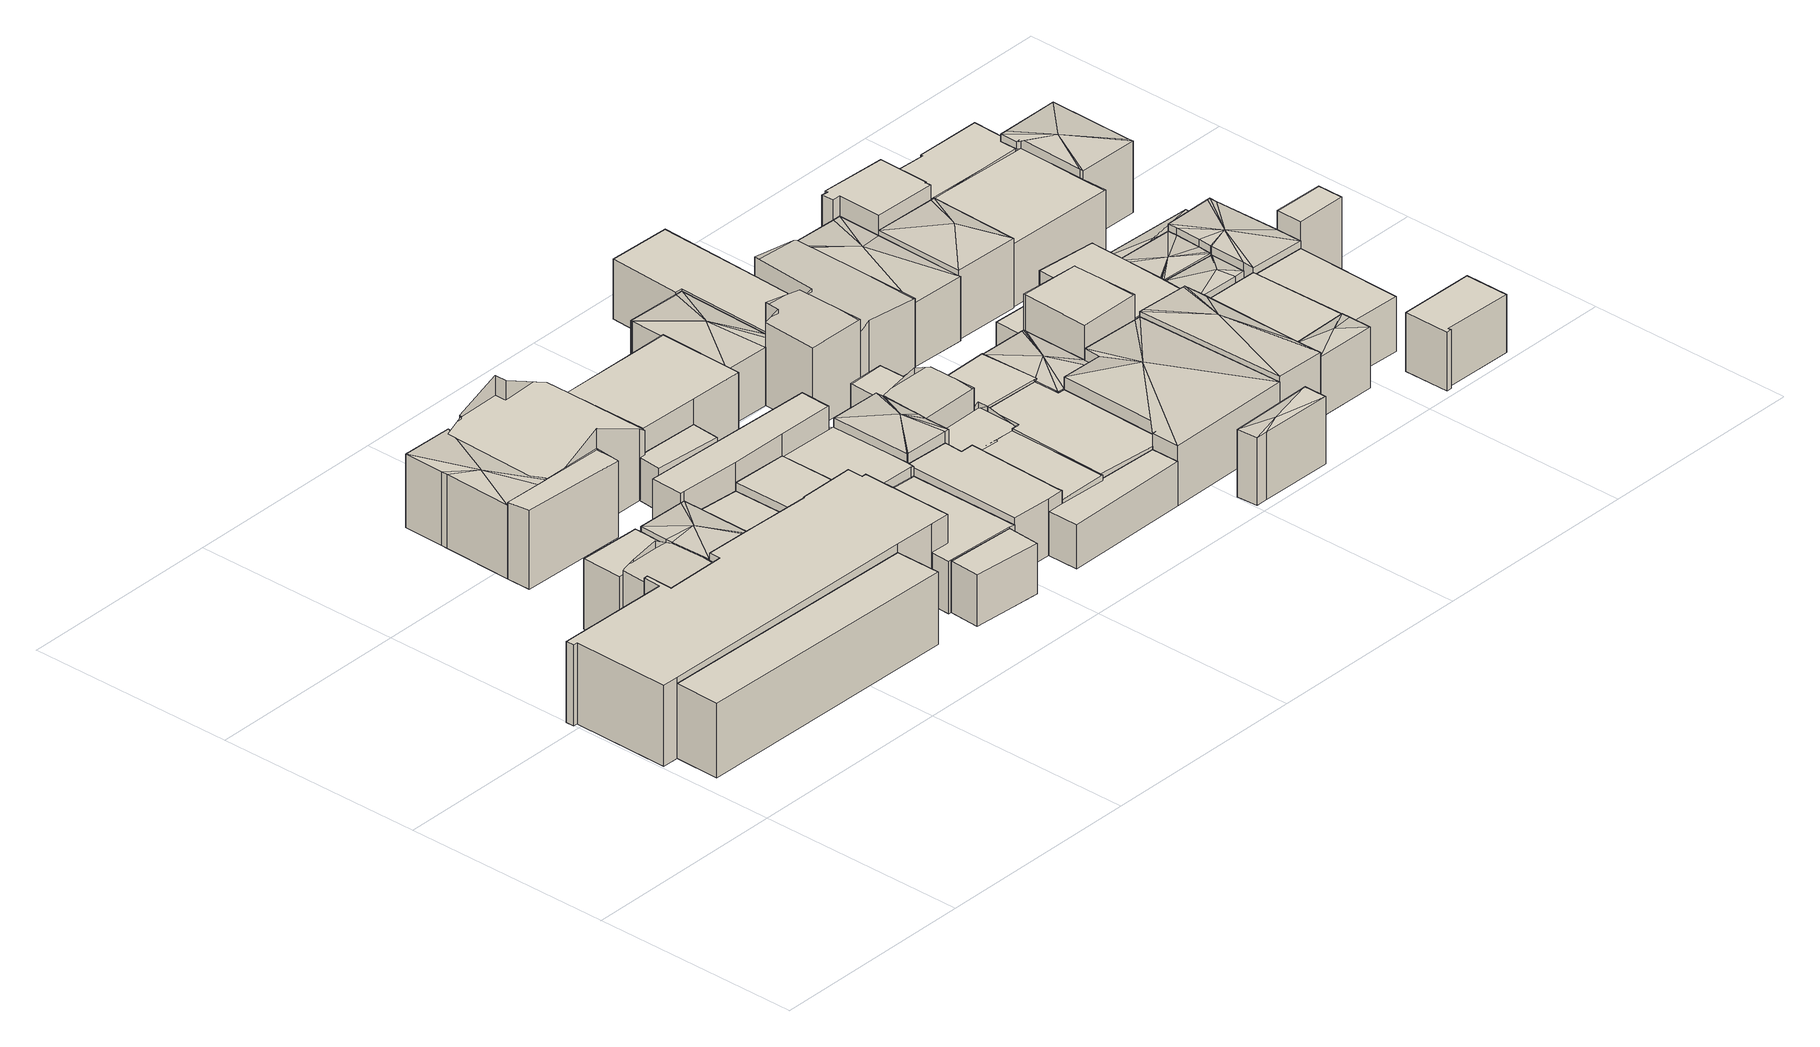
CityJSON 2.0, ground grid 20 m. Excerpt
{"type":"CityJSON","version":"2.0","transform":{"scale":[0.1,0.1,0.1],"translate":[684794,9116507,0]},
"CityObjects":{
"building1":{"type":"Building","attributes":{"Building Type":"Residential","Roof Shape":"shed","Roof Material":"Concrete Glazed Tile","Roof Material Code":"1","Roof Direction":"west","Building Height":6.93,"Roof Slope":16.2,"Footprint Area":112.95,"Solar PV Capacity Low":14.14,"Solar PV Capacity High":18.58,"Solar Annual Energy Low":20393,"Solar Annual Energy High":26877,"Suitable PV Area":84.43},"geometry":[{"type":"MultiSurface","lod":"2.2","boundaries":[[[0,1,2,3]],[[3,2,4,5]],[[2,1,6,4]],[[1,0,7,6]],[[0,3,5,7]],[[5,4,6,7]]]}]},
"building2":{"type":"Building","attributes":{"Building Type":"Residential","Roof Shape":"gable","Roof Material":"Concrete Glazed Tile","Roof Material Code":"1","Roof Direction":"west","Building Height":7,"Roof Slope":34.6,"Footprint Area":29.35,"Solar PV Capacity Low":3.68,"Solar PV Capacity High":4.83,"Solar Annual Energy Low":5300,"Solar Annual Energy High":6985,"Suitable PV Area":21.94},"geometry":[{"type":"MultiSurface","lod":"2.2","boundaries":[[[8,9,10,11,12,13,14,15,16]],[[16,15,17,18]],[[15,14,19,17]],[[14,13,20,19]],[[13,12,21,20]],[[12,11,22,21]],[[11,10,23,22]],[[10,9,24,23]],[[9,8,25,24]],[[8,16,18,25]],[[18,17,19,20,21,22,23,24,25]]]}]},
"building3":{"type":"Building","attributes":{"Building Type":"Residential","Roof Shape":"flat","Roof Material":"Clay Tile Shingle","Roof Material Code":"3","Roof Direction":"west","Building Height":7.72,"Roof Slope":5.6,"Footprint Area":338.61,"Solar PV Capacity Low":42.4,"Solar PV Capacity High":55.68,"Solar Annual Energy Low":61134,"Solar Annual Energy High":80569,"Suitable PV Area":253.11},"geometry":[{"type":"MultiSurface","lod":"2.2","boundaries":[[[26,1,0,27,28,29,30,31,32,33,34,35,8,16,15,14,36,37,38,39,40,41]],[[41,40,42,43]],[[40,39,44,42]],[[39,38,45,44]],[[38,37,46,45]],[[37,36,47,46]],[[36,14,48,47]],[[14,15,49,48]],[[15,16,50,49]],[[16,8,51,50]],[[8,35,52,51]],[[35,34,53,52]],[[34,33,54,53]],[[33,32,55,54]],[[32,31,56,55]],[[31,30,57,56]],[[30,29,58,57]],[[29,28,59,58]],[[28,27,60,59]],[[27,0,61,60]],[[0,1,62,61]],[[1,26,63,62]],[[26,41,43,63]],[[43,42,44,45,46,47,48,49,50,51,52,53,54,55,56,57,58,59,60,61,62,63]]]}]},
"building4":{"type":"Building","attributes":{"Building Type":"Residential","Roof Shape":"shed","Roof Material":"Concrete Glazed Tile","Roof Material Code":"1","Roof Direction":"west","Building Height":6.59,"Roof Slope":16.2,"Footprint Area":24.2,"Solar PV Capacity Low":3.03,"Solar PV Capacity High":3.98,"Solar Annual Energy Low":4370,"Solar Annual Energy High":5759,"Suitable PV Area":18.09},"geometry":[{"type":"MultiSurface","lod":"2.2","boundaries":[[[64,65,66,13,12,11,10,9,67,68,69]],[[69,68,70,71]],[[68,67,72,70]],[[67,9,73,72]],[[9,10,74,73]],[[10,11,75,74]],[[11,12,76,75]],[[12,13,77,76]],[[13,66,78,77]],[[66,65,79,78]],[[65,64,80,79]],[[64,69,71,80]],[[71,70,72,73,74,75,76,77,78,79,80]]]}]},
"building5":{"type":"Building","attributes":{"Building Type":"Residential","Roof Shape":"hip","Roof Material":"Concrete Glazed Tile","Roof Material Code":"1","Roof Direction":"west","Building Height":7.07,"Roof Slope":27.8,"Footprint Area":36.85,"Solar PV Capacity Low":4.61,"Solar PV Capacity High":6.06,"Solar Annual Energy Low":6653,"Solar Annual Energy High":8769,"Suitable PV Area":27.55},"geometry":[{"type":"MultiSurface","lod":"2.2","boundaries":[[[67,9,8,35,34,81,82,68]],[[68,82,83,84]],[[82,81,85,83]],[[81,34,86,85]],[[34,35,87,86]],[[35,8,88,87]],[[8,9,89,88]],[[9,67,90,89]],[[67,68,84,90]],[[84,83,91]],[[83,85,91]],[[85,86,91]],[[86,87,91]],[[87,88,91]],[[88,89,91]],[[89,90,91]],[[90,84,91]]]}]},
"building6":{"type":"Building","attributes":{"Building Type":"Residential","Roof Shape":"hip","Roof Material":"Concrete Glazed Tile","Roof Material Code":"1","Roof Direction":"west","Building Height":7.01,"Roof Slope":26.4,"Footprint Area":55.68,"Solar PV Capacity Low":6.97,"Solar PV Capacity High":9.16,"Solar Annual Energy Low":10052,"Solar Annual Energy High":13248,"Suitable PV Area":41.62},"geometry":[{"type":"MultiSurface","lod":"2.2","boundaries":[[[92,93,94,95,96,97,98]],[[98,97,99,100]],[[97,96,101,99]],[[96,95,102,101]],[[95,94,103,102]],[[94,93,104,103]],[[93,92,105,104]],[[92,98,100,105]],[[100,99,106]],[[99,101,106]],[[101,102,106]],[[102,103,106]],[[103,104,106]],[[104,105,106]],[[105,100,106]]]}]},
"building7":{"type":"Building","attributes":{"Building Type":"Residential","Roof Shape":"gable","Roof Material":"Concrete Glazed Tile","Roof Material Code":"1","Roof Direction":"west","Building Height":7.26,"Roof Slope":32.1,"Footprint Area":24.53,"Solar PV Capacity Low":3.07,"Solar PV Capacity High":4.03,"Solar Annual Energy Low":4429,"Solar Annual Energy High":5837,"Suitable PV Area":18.34},"geometry":[{"type":"MultiSurface","lod":"2.2","boundaries":[[[107,98,97,96,108,109]],[[109,108,110,111]],[[108,96,112,110]],[[96,97,113,112]],[[97,98,114,113]],[[98,107,115,114]],[[107,109,111,115]],[[111,110,112,113,114,115]]]}]},
"building8":{"type":"Building","attributes":{"Building Type":"Residential","Roof Shape":"shed","Roof Material":"Concrete Glazed Tile","Roof Material Code":"1","Roof Direction":"west","Building Height":5.23,"Roof Slope":12.3,"Footprint Area":44.22,"Solar PV Capacity Low":5.54,"Solar PV Capacity High":7.27,"Solar Annual Energy Low":7984,"Solar Annual Energy High":10522,"Suitable PV Area":33.06},"geometry":[{"type":"MultiSurface","lod":"2.2","boundaries":[[[34,33,32,116,81]],[[81,116,117,118]],[[116,32,119,117]],[[32,33,120,119]],[[33,34,121,120]],[[34,81,118,121]],[[118,117,119,120,121]]]}]},
"building9":{"type":"Building","attributes":{"Building Type":"Residential","Roof Shape":"gable","Roof Material":"Concrete Glazed Tile","Roof Material Code":"1","Roof Direction":"west","Building Height":6.36,"Roof Slope":31,"Footprint Area":120.58,"Solar PV Capacity Low":15.1,"Solar PV Capacity High":19.83,"Solar Annual Energy Low":21771,"Solar Annual Energy High":28692,"Suitable PV Area":90.14},"geometry":[{"type":"MultiSurface","lod":"2.2","boundaries":[[[107,122,123,124,125,126,127,128,129,130,92,98]],[[98,92,131,132]],[[92,130,133,131]],[[130,129,134,133]],[[129,128,135,134]],[[128,127,136,135]],[[127,126,137,136]],[[126,125,138,137]],[[125,124,139,138]],[[124,123,140,139]],[[123,122,141,140]],[[122,107,142,141]],[[107,98,132,142]],[[132,131,133,134,135,136,137,138,139,140,141,142]]]}]},
"building10":{"type":"Building","attributes":{"Building Type":"Residential","Roof Shape":"shed","Roof Material":"Concrete Glazed Tile","Roof Material Code":"1","Roof Direction":"west","Building Height":4.76,"Roof Slope":16.2,"Footprint Area":20.62,"Solar PV Capacity Low":2.58,"Solar PV Capacity High":3.39,"Solar Annual Energy Low":3722,"Solar Annual Energy High":4905,"Suitable PV Area":15.41},"geometry":[{"type":"MultiSurface","lod":"2.2","boundaries":[[[143,144,145,146]],[[146,145,147,148]],[[145,144,149,147]],[[144,143,150,149]],[[143,146,148,150]],[[148,147,149,150]]]}]},
"building11":{"type":"Building","attributes":{"Building Type":"Residential","Roof Shape":"shed","Roof Material":"Concrete Glazed Tile","Roof Material Code":"1","Roof Direction":"west","Building Height":5.85,"Roof Slope":18,"Footprint Area":40.14,"Solar PV Capacity Low":5.03,"Solar PV Capacity High":6.6,"Solar Annual Energy Low":7248,"Solar Annual Energy High":9552,"Suitable PV Area":30.01},"geometry":[{"type":"MultiSurface","lod":"2.2","boundaries":[[[151,116,32,31,152]],[[152,31,153,154]],[[31,32,155,153]],[[32,116,156,155]],[[116,151,157,156]],[[151,152,154,157]],[[154,153,155,156,157]]]}]},
"building12":{"type":"Building","attributes":{"Building Type":"Residential","Roof Shape":"shed","Roof Material":"Concrete Glazed Tile","Roof Material Code":"1","Roof Direction":"west","Building Height":7.88,"Roof Slope":12.6,"Footprint Area":53.49,"Solar PV Capacity Low":6.7,"Solar PV Capacity High":8.8,"Solar Annual Energy Low":9658,"Solar Annual Energy High":12729,"Suitable PV Area":39.99},"geometry":[{"type":"MultiSurface","lod":"2.2","boundaries":[[[158,82,81,116,151,159,160]],[[160,159,161,162]],[[159,151,163,161]],[[151,116,164,163]],[[116,81,165,164]],[[81,82,166,165]],[[82,158,167,166]],[[158,160,162,167]],[[162,161,163,164,165,166,167]]]}]},
"building13":{"type":"Building","attributes":{"Building Type":"Residential","Roof Shape":"shed","Roof Material":"Concrete Glazed Tile","Roof Material Code":"1","Roof Direction":"west","Building Height":4.84,"Roof Slope":11.1,"Footprint Area":65.34,"Solar PV Capacity Low":8.18,"Solar PV Capacity High":10.75,"Solar Annual Energy Low":11797,"Solar Annual Energy High":15547,"Suitable PV Area":48.84},"geometry":[{"type":"MultiSurface","lod":"2.2","boundaries":[[[168,144,143,169,170,171,29,28,27]],[[27,28,172,173]],[[28,29,174,172]],[[29,171,175,174]],[[171,170,176,175]],[[170,169,177,176]],[[169,143,178,177]],[[143,144,179,178]],[[144,168,180,179]],[[168,27,173,180]],[[173,172,174,175,176,177,178,179,180]]]}]},
"building14":{"type":"Building","attributes":{"Building Type":"Residential","Roof Shape":"shed","Roof Material":"Concrete Glazed Tile","Roof Material Code":"1","Roof Direction":"west","Building Height":4,"Roof Slope":12.3,"Footprint Area":16.59,"Solar PV Capacity Low":2.08,"Solar PV Capacity High":2.73,"Solar Annual Energy Low":2994,"Solar Annual Energy High":3946,"Suitable PV Area":12.4},"geometry":[{"type":"MultiSurface","lod":"2.2","boundaries":[[[181,124,123,122,182,183]],[[183,182,184,185]],[[182,122,186,184]],[[122,123,187,186]],[[123,124,188,187]],[[124,181,189,188]],[[181,183,185,189]],[[185,184,186,187,188,189]]]}]},
"building15":{"type":"Building","attributes":{"Building Type":"Residential","Roof Shape":"gable","Roof Material":"Concrete Glazed Tile","Roof Material Code":"1","Roof Direction":"west","Building Height":5.6,"Roof Slope":29.4,"Footprint Area":53.3,"Solar PV Capacity Low":6.67,"Solar PV Capacity High":8.76,"Solar Annual Energy Low":9623,"Solar Annual Energy High":12682,"Suitable PV Area":39.84},"geometry":[{"type":"MultiSurface","lod":"2.2","boundaries":[[[159,151,152,31,30,29,171,170,190,191]],[[191,190,192,193]],[[190,170,194,192]],[[170,171,195,194]],[[171,29,196,195]],[[29,30,197,196]],[[30,31,198,197]],[[31,152,199,198]],[[152,151,200,199]],[[151,159,201,200]],[[159,191,193,201]],[[193,192,194,195,196,197,198,199,200,201]]]}]},
"building16":{"type":"Building","attributes":{"Building Type":"Residential","Roof Shape":"shed","Roof Material":"Concrete Glazed Tile","Roof Material Code":"1","Roof Direction":"west","Building Height":5.39,"Roof Slope":10.4,"Footprint Area":63.67,"Solar PV Capacity Low":7.97,"Solar PV Capacity High":10.47,"Solar Annual Energy Low":11495,"Solar Annual Energy High":15150,"Suitable PV Area":47.59},"geometry":[{"type":"MultiSurface","lod":"2.2","boundaries":[[[202,203,204,205,206,207,190,169]],[[169,190,208,209]],[[190,207,210,208]],[[207,206,211,210]],[[206,205,212,211]],[[205,204,213,212]],[[204,203,214,213]],[[203,202,215,214]],[[202,169,209,215]],[[209,208,210,211,212,213,214,215]]]}]},
"building17":{"type":"Building","attributes":{"Building Type":"Residential","Roof Shape":"gable","Roof Material":"Concrete Glazed Tile","Roof Material Code":"1","Roof Direction":"west","Building Height":6.36,"Roof Slope":31.5,"Footprint Area":92.06,"Solar PV Capacity Low":11.53,"Solar PV Capacity High":15.14,"Solar Annual Energy Low":16621,"Solar Annual Energy High":21905,"Suitable PV Area":68.82},"geometry":[{"type":"MultiSurface","lod":"2.2","boundaries":[[[125,124,181,216,217]],[[217,216,218,219]],[[216,181,220,218]],[[181,124,221,220]],[[124,125,138,221]],[[125,217,219,138]],[[219,218,220,221,138]]]}]},
"building18":{"type":"Building","attributes":{"Building Type":"Residential","Roof Shape":"hip","Roof Material":"Concrete Glazed Tile","Roof Material Code":"1","Roof Direction":"west","Building Height":6.53,"Roof Slope":21.6,"Footprint Area":39.08,"Solar PV Capacity Low":4.89,"Solar PV Capacity High":6.43,"Solar Annual Energy Low":7055,"Solar Annual Energy High":9298,"Suitable PV Area":29.21},"geometry":[{"type":"MultiSurface","lod":"2.2","boundaries":[[[222,191,190,223,207,224,225,226,227,228]],[[228,227,229,230]],[[227,226,231,229]],[[226,225,232,231]],[[225,224,233,232]],[[224,207,234,233]],[[207,223,235,234]],[[223,190,236,235]],[[190,191,237,236]],[[191,222,238,237]],[[222,228,230,238]],[[230,229,239]],[[229,231,239]],[[231,232,239]],[[232,233,239]],[[233,234,239]],[[234,235,239]],[[235,236,239]],[[236,237,239]],[[237,238,239]],[[238,230,239]]]}]},
"building19":{"type":"Building","attributes":{"Building Type":"Residential","Roof Shape":"gable","Roof Material":"Concrete Glazed Tile","Roof Material Code":"1","Roof Direction":"west","Building Height":4.49,"Roof Slope":29.9,"Footprint Area":46.57,"Solar PV Capacity Low":5.83,"Solar PV Capacity High":7.66,"Solar Annual Energy Low":8408,"Solar Annual Energy High":11081,"Suitable PV Area":34.81},"geometry":[{"type":"MultiSurface","lod":"2.2","boundaries":[[[240,241,242,205,204,203]],[[203,204,243,244]],[[204,205,245,243]],[[205,242,246,245]],[[242,241,247,246]],[[241,240,248,247]],[[240,203,244,248]],[[244,243,245,246,247,248]]]}]},
"building20":{"type":"Building","attributes":{"Building Type":"Residential","Roof Shape":"flat","Roof Material":"Concrete Glazed Tile","Roof Material Code":"1","Roof Direction":"west","Building Height":4.18,"Roof Slope":11.2,"Footprint Area":35.04,"Solar PV Capacity Low":4.39,"Solar PV Capacity High":5.76,"Solar Annual Energy Low":6327,"Solar Annual Energy High":8338,"Suitable PV Area":26.19},"geometry":[{"type":"MultiSurface","lod":"2.2","boundaries":[[[249,241,240,203,202,250,251]],[[251,250,252,253]],[[250,202,254,252]],[[202,203,255,254]],[[203,240,256,255]],[[240,241,257,256]],[[241,249,258,257]],[[249,251,253,258]],[[252,254,255,256,257,258,253]]]}]},
"building21":{"type":"Building","attributes":{"Building Type":"Residential","Roof Shape":"gable","Roof Material":"Concrete Glazed Tile","Roof Material Code":"1","Roof Direction":"west","Building Height":4.28,"Roof Slope":33.3,"Footprint Area":28.1,"Solar PV Capacity Low":3.52,"Solar PV Capacity High":4.62,"Solar Annual Energy Low":5074,"Solar Annual Energy High":6687,"Suitable PV Area":21.01},"geometry":[{"type":"MultiSurface","lod":"2.2","boundaries":[[[259,225,224,207,206,205,242,260,261,262]],[[262,261,263,264]],[[261,260,265,263]],[[260,242,266,265]],[[242,205,267,266]],[[205,206,268,267]],[[206,207,210,268]],[[207,224,269,210]],[[224,225,270,269]],[[225,259,271,270]],[[259,262,264,271]],[[264,263,265,266,267,268,210,269,270,271]]]}]},
"building22":{"type":"Building","attributes":{"Building Type":"Residential","Roof Shape":"gable","Roof Material":"Concrete Glazed Tile","Roof Material Code":"1","Roof Direction":"west","Building Height":6.51,"Roof Slope":32,"Footprint Area":26.97,"Solar PV Capacity Low":3.38,"Solar PV Capacity High":4.44,"Solar Annual Energy Low":4869,"Solar Annual Energy High":6417,"Suitable PV Area":20.16},"geometry":[{"type":"MultiSurface","lod":"2.2","boundaries":[[[272,273,227,226,225,259,274]],[[274,259,275,276]],[[259,225,232,275]],[[225,226,231,232]],[[226,227,277,231]],[[227,273,278,277]],[[273,272,279,278]],[[272,274,276,279]],[[276,275,232,231,277,278,279]]]}]},
"building23":{"type":"Building","attributes":{"Building Type":"Residential","Roof Shape":"gable","Roof Material":"Concrete Glazed Tile","Roof Material Code":"1","Roof Direction":"west","Building Height":6.12,"Roof Slope":25.9,"Footprint Area":13.09,"Solar PV Capacity Low":1.64,"Solar PV Capacity High":2.15,"Solar Annual Energy Low":2363,"Solar Annual Energy High":3114,"Suitable PV Area":9.78},"geometry":[{"type":"MultiSurface","lod":"2.2","boundaries":[[[280,281,222,228,227,273,272]],[[272,273,282,283]],[[273,227,284,282]],[[227,228,285,284]],[[228,222,286,285]],[[222,281,287,286]],[[281,280,288,287]],[[280,272,283,288]],[[283,282,284,285,286,287,288]]]}]},
"building24":{"type":"Building","attributes":{"Building Type":"Residential","Roof Shape":"hip","Roof Material":"Concrete Glazed Tile","Roof Material Code":"1","Roof Direction":"west","Building Height":5.47,"Roof Slope":27.4,"Footprint Area":62.12,"Solar PV Capacity Low":7.78,"Solar PV Capacity High":10.22,"Solar Annual Energy Low":11216,"Solar Annual Energy High":14781,"Suitable PV Area":46.44},"geometry":[{"type":"MultiSurface","lod":"2.2","boundaries":[[[289,290,291,292,293,294,295,296]],[[296,295,297,298]],[[295,294,299,297]],[[294,293,300,299]],[[293,292,301,300]],[[292,291,302,301]],[[291,290,303,302]],[[290,289,304,303]],[[289,296,298,304]],[[298,297,305]],[[297,299,305]],[[299,300,305]],[[300,301,305]],[[301,302,305]],[[302,303,305]],[[303,304,305]],[[304,298,305]]]}]},
"building25":{"type":"Building","attributes":{"Building Type":"Residential","Roof Shape":"shed","Roof Material":"Concrete Glazed Tile","Roof Material Code":"1","Roof Direction":"west","Building Height":4.51,"Roof Slope":14.1,"Footprint Area":91.71,"Solar PV Capacity Low":11.48,"Solar PV Capacity High":15.08,"Solar Annual Energy Low":16557,"Solar Annual Energy High":21821,"Suitable PV Area":68.55},"geometry":[{"type":"MultiSurface","lod":"2.2","boundaries":[[[306,307,308,261,260,242,241,249,309]],[[309,249,310,311]],[[249,241,247,310]],[[241,242,312,247]],[[242,260,313,312]],[[260,261,314,313]],[[261,308,315,314]],[[308,307,316,315]],[[307,306,317,316]],[[306,309,311,317]],[[311,310,247,312,313,314,315,316,317]]]}]},
"building26":{"type":"Building","attributes":{"Building Type":"Residential","Roof Shape":"gable","Roof Material":"Concrete Glazed Tile","Roof Material Code":"1","Roof Direction":"west","Building Height":7.77,"Roof Slope":27.5,"Footprint Area":34.34,"Solar PV Capacity Low":4.3,"Solar PV Capacity High":5.65,"Solar Annual Energy Low":6201,"Solar Annual Energy High":8172,"Suitable PV Area":25.67},"geometry":[{"type":"MultiSurface","lod":"2.2","boundaries":[[[318,319,293,292,291,320]],[[320,291,321,322]],[[291,292,323,321]],[[292,293,324,323]],[[293,319,325,324]],[[319,318,326,325]],[[318,320,322,326]],[[322,321,323,324,325,326]]]}]},
"building27":{"type":"Building","attributes":{"Building Type":"Residential","Roof Shape":"gable","Roof Material":"Concrete Glazed Tile","Roof Material Code":"1","Roof Direction":"west","Building Height":4.66,"Roof Slope":28.9,"Footprint Area":35.18,"Solar PV Capacity Low":4.4,"Solar PV Capacity High":5.79,"Solar Annual Energy Low":6352,"Solar Annual Energy High":8371,"Suitable PV Area":26.3},"geometry":[{"type":"MultiSurface","lod":"2.2","boundaries":[[[274,259,262,261,308,327,328]],[[328,327,329,330]],[[327,308,331,329]],[[308,261,263,331]],[[261,262,332,263]],[[262,259,333,332]],[[259,274,334,333]],[[274,328,330,334]],[[330,329,331,263,332,333,334]]]}]},
"building28":{"type":"Building","attributes":{"Building Type":"Residential","Roof Shape":"flat","Roof Material":"Concrete Glazed Tile","Roof Material Code":"1","Roof Direction":"west","Building Height":5.74,"Roof Slope":5.5,"Footprint Area":92.06,"Solar PV Capacity Low":11.53,"Solar PV Capacity High":15.14,"Solar Annual Energy Low":16620,"Solar Annual Energy High":21904,"Suitable PV Area":68.81},"geometry":[{"type":"MultiSurface","lod":"2.2","boundaries":[[[335,295,294,293,319,336,337,338]],[[338,337,339,340]],[[337,336,341,339]],[[336,319,342,341]],[[319,293,343,342]],[[293,294,344,343]],[[294,295,345,344]],[[295,335,346,345]],[[335,338,340,346]],[[340,339,341,342,343,344,345,346]]]}]},
"building29":{"type":"Building","attributes":{"Building Type":"Residential","Roof Shape":"hip","Roof Material":"Concrete Glazed Tile","Roof Material Code":"1","Roof Direction":"west","Building Height":6.41,"Roof Slope":22.8,"Footprint Area":17.81,"Solar PV Capacity Low":2.23,"Solar PV Capacity High":2.93,"Solar Annual Energy Low":3216,"Solar Annual Energy High":4239,"Suitable PV Area":13.32},"geometry":[{"type":"MultiSurface","lod":"2.2","boundaries":[[[347,348,349,350,351]],[[351,350,352,353]],[[350,349,354,352]],[[349,348,355,354]],[[348,347,356,355]],[[347,351,353,356]],[[353,352,357]],[[352,354,357]],[[354,355,357]],[[355,356,357]],[[356,353,357]]]}]},
"building30":{"type":"Building","attributes":{"Building Type":"Residential","Roof Shape":"hip","Roof Material":"Concrete Glazed Tile","Roof Material Code":"1","Roof Direction":"west","Building Height":5.68,"Roof Slope":21.7,"Footprint Area":158.89,"Solar PV Capacity Low":19.89,"Solar PV Capacity High":26.13,"Solar Annual Energy Low":28687,"Solar Annual Energy High":37807,"Suitable PV Area":118.77},"geometry":[{"type":"MultiSurface","lod":"2.2","boundaries":[[[358,359,360,361,306,309,249,251,362]],[[362,251,363,364]],[[251,249,365,363]],[[249,309,366,365]],[[309,306,367,366]],[[306,361,368,367]],[[361,360,369,368]],[[360,359,370,369]],[[359,358,371,370]],[[358,362,364,371]],[[364,363,372]],[[363,365,372]],[[365,366,372]],[[366,367,372]],[[367,368,372]],[[368,369,372]],[[369,370,372]],[[370,371,372]],[[371,364,372]]]}]},
"building31":{"type":"Building","attributes":{"Building Type":"Residential","Roof Shape":"hip","Roof Material":"Concrete Glazed Tile","Roof Material Code":"1","Roof Direction":"west","Building Height":4.62,"Roof Slope":29.1,"Footprint Area":39.22,"Solar PV Capacity Low":4.91,"Solar PV Capacity High":6.45,"Solar Annual Energy Low":7081,"Solar Annual Energy High":9332,"Suitable PV Area":29.32},"geometry":[{"type":"MultiSurface","lod":"2.2","boundaries":[[[373,328,327,308,307,306,361,360,374,375]],[[375,374,376,377]],[[374,360,378,376]],[[360,361,379,378]],[[361,306,380,379]],[[306,307,381,380]],[[307,308,382,381]],[[308,327,383,382]],[[327,328,384,383]],[[328,373,385,384]],[[373,375,377,385]],[[377,376,386]],[[376,378,386]],[[378,379,386]],[[379,380,386]],[[380,381,386]],[[381,382,386]],[[382,383,386]],[[383,384,386]],[[384,385,386]],[[385,377,386]]]}]},
"building32":{"type":"Building","attributes":{"Building Type":"Residential","Roof Shape":"gable","Roof Material":"Concrete Glazed Tile","Roof Material Code":"1","Roof Direction":"west","Building Height":6.62,"Roof Slope":29.1,"Footprint Area":74.61,"Solar PV Capacity Low":9.34,"Solar PV Capacity High":12.27,"Solar Annual Energy Low":13470,"Solar Annual Energy High":17753,"Suitable PV Area":55.77},"geometry":[{"type":"MultiSurface","lod":"2.2","boundaries":[[[387,337,336,319,318,388,389,390,391]],[[391,390,392,393]],[[390,389,394,392]],[[389,388,395,394]],[[388,318,396,395]],[[318,319,397,396]],[[319,336,398,397]],[[336,337,399,398]],[[337,387,400,399]],[[387,391,393,400]],[[393,392,394,395,396,397,398,399,400]]]}]},
"building33":{"type":"Building","attributes":{"Building Type":"Residential","Roof Shape":"gable","Roof Material":"Concrete Glazed Tile","Roof Material Code":"1","Roof Direction":"west","Building Height":7.9,"Roof Slope":33.6,"Footprint Area":38.34,"Solar PV Capacity Low":4.8,"Solar PV Capacity High":6.3,"Solar Annual Energy Low":6922,"Solar Annual Energy High":9122,"Suitable PV Area":28.66},"geometry":[{"type":"MultiSurface","lod":"2.2","boundaries":[[[401,402,375,374,360,359,403]],[[403,359,404,405]],[[359,360,406,404]],[[360,374,407,406]],[[374,375,408,407]],[[375,402,409,408]],[[402,401,410,409]],[[401,403,405,410]],[[405,404,406,407,408,409,410]]]}]},
"building34":{"type":"Building","attributes":{"Building Type":"Residential","Roof Shape":"hip","Roof Material":"Concrete Glazed Tile","Roof Material Code":"1","Roof Direction":"west","Building Height":6.06,"Roof Slope":26.9,"Footprint Area":72.49,"Solar PV Capacity Low":9.08,"Solar PV Capacity High":11.92,"Solar Annual Energy Low":13087,"Solar Annual Energy High":17248,"Suitable PV Area":54.18},"geometry":[{"type":"MultiSurface","lod":"2.2","boundaries":[[[411,412,387,391,390,413,414,415,416]],[[416,415,417,418]],[[415,414,419,417]],[[414,413,420,419]],[[413,390,421,420]],[[390,391,422,421]],[[391,387,423,422]],[[387,412,424,423]],[[412,411,425,424]],[[411,416,418,425]],[[418,417,426]],[[417,419,426]],[[419,420,426]],[[420,421,426]],[[421,422,426]],[[422,423,426]],[[423,424,426]],[[424,425,426]],[[425,418,426]]]}]},
"building35":{"type":"Building","attributes":{"Building Type":"Residential","Roof Shape":"shed","Roof Material":"Concrete Glazed Tile","Roof Material Code":"1","Roof Direction":"west","Building Height":4.13,"Roof Slope":11.4,"Footprint Area":17.53,"Solar PV Capacity Low":2.2,"Solar PV Capacity High":2.88,"Solar Annual Energy Low":3166,"Solar Annual Energy High":4172,"Suitable PV Area":13.11},"geometry":[{"type":"MultiSurface","lod":"2.2","boundaries":[[[427,373,375,374,375,401,428]],[[428,401,429,430]],[[401,375,431,429]],[[375,374,432,431]],[[375,373,433,431]],[[373,427,434,433]],[[427,428,430,434]],[[430,429,431,432,431,433,434]]]}]},
"building36":{"type":"Building","attributes":{"Building Type":"Residential","Roof Shape":"hip","Roof Material":"Concrete Glazed Tile","Roof Material Code":"1","Roof Direction":"west","Building Height":6.19,"Roof Slope":28.9,"Footprint Area":72.53,"Solar PV Capacity Low":9.08,"Solar PV Capacity High":11.93,"Solar Annual Energy Low":13094,"Solar Annual Energy High":17257,"Suitable PV Area":54.21},"geometry":[{"type":"MultiSurface","lod":"2.2","boundaries":[[[435,436,437,438,439,440,358,362]],[[362,358,441,442]],[[358,440,443,441]],[[440,439,444,443]],[[439,438,445,444]],[[438,437,446,445]],[[437,436,447,446]],[[436,435,448,447]],[[435,362,442,448]],[[442,441,449]],[[441,443,449]],[[443,444,449]],[[444,445,449]],[[445,446,449]],[[446,447,449]],[[447,448,449]],[[448,442,449]]]}]},
"building37":{"type":"Building","attributes":{"Building Type":"Residential","Roof Shape":"hip","Roof Material":"Concrete Glazed Tile","Roof Material Code":"1","Roof Direction":"west","Building Height":6.64,"Roof Slope":23.4,"Footprint Area":55.72,"Solar PV Capacity Low":6.98,"Solar PV Capacity High":9.16,"Solar Annual Energy Low":10060,"Solar Annual Energy High":13258,"Suitable PV Area":41.65},"geometry":[{"type":"MultiSurface","lod":"2.2","boundaries":[[[450,415,414,451,452,453]],[[453,452,454,455]],[[452,451,456,454]],[[451,414,457,456]],[[414,415,458,457]],[[415,450,459,458]],[[450,453,455,459]],[[455,454,460]],[[454,456,460]],[[456,457,460]],[[457,458,460]],[[458,459,460]],[[459,455,460]]]}]},
"building38":{"type":"Building","attributes":{"Building Type":"Residential","Roof Shape":"hip","Roof Material":"Concrete Glazed Tile","Roof Material Code":"1","Roof Direction":"west","Building Height":5.83,"Roof Slope":22,"Footprint Area":16.96,"Solar PV Capacity Low":2.12,"Solar PV Capacity High":2.79,"Solar Annual Energy Low":3061,"Solar Annual Energy High":4034,"Suitable PV Area":12.67},"geometry":[{"type":"MultiSurface","lod":"2.2","boundaries":[[[461,462,436,435,463]],[[463,435,464,465]],[[435,436,466,464]],[[436,462,467,466]],[[462,461,468,467]],[[461,463,465,468]],[[465,464,469]],[[464,466,469]],[[466,467,469]],[[467,468,469]],[[468,465,469]]]}]},
"building39":{"type":"Building","attributes":{"Building Type":"Residential","Roof Shape":"shed","Roof Material":"Concrete Glazed Tile","Roof Material Code":"1","Roof Direction":"west","Building Height":5.64,"Roof Slope":16.3,"Footprint Area":61.68,"Solar PV Capacity Low":7.72,"Solar PV Capacity High":10.14,"Solar Annual Energy Low":11136,"Solar Annual Energy High":14676,"Suitable PV Area":46.11},"geometry":[{"type":"MultiSurface","lod":"2.2","boundaries":[[[470,471,472,473,474,438,439,440,358,359,403,402,475,476]],[[476,475,477,478]],[[475,402,479,477]],[[402,403,480,479]],[[403,359,481,480]],[[359,358,482,481]],[[358,440,483,482]],[[440,439,484,483]],[[439,438,485,484]],[[438,474,486,485]],[[474,473,487,486]],[[473,472,488,487]],[[472,471,489,488]],[[471,470,490,489]],[[470,476,478,490]],[[478,477,479,480,481,482,483,484,485,486,487,488,489,490]]]}]},
"building40":{"type":"Building","attributes":{"Building Type":"Residential","Roof Shape":"flat","Roof Material":"Clay Tile Shingle","Roof Material Code":"3","Roof Direction":"west","Building Height":7.99,"Roof Slope":11.6,"Footprint Area":34.94,"Solar PV Capacity Low":4.38,"Solar PV Capacity High":5.75,"Solar Annual Energy Low":6309,"Solar Annual Energy High":8314,"Suitable PV Area":26.12},"geometry":[{"type":"MultiSurface","lod":"2.2","boundaries":[[[411,416,415,450,491,492,493,494,495,496]],[[496,495,497,498]],[[495,494,499,497]],[[494,493,500,499]],[[493,492,501,500]],[[492,491,502,501]],[[491,450,503,502]],[[450,415,504,503]],[[415,416,505,504]],[[416,411,506,505]],[[411,496,498,506]],[[498,497,499,500,501,502,503,504,505,506]]]}]},
"building41":{"type":"Building","attributes":{"Building Type":"Residential","Roof Shape":"shed","Roof Material":"Concrete Glazed Tile","Roof Material Code":"1","Roof Direction":"west","Building Height":5.54,"Roof Slope":17.4,"Footprint Area":58.3,"Solar PV Capacity Low":7.3,"Solar PV Capacity High":9.59,"Solar Annual Energy Low":10527,"Solar Annual Energy High":13873,"Suitable PV Area":43.58},"geometry":[{"type":"MultiSurface","lod":"2.2","boundaries":[[[437,436,462,507,508]],[[508,507,509,510]],[[507,462,511,509]],[[462,436,512,511]],[[436,437,513,512]],[[437,508,510,513]],[[510,509,511,512,513]]]}]},
"building42":{"type":"Building","attributes":{"Building Type":"Residential","Roof Shape":"hip","Roof Material":"Concrete Glazed Tile","Roof Material Code":"1","Roof Direction":"west","Building Height":5.06,"Roof Slope":26.6,"Footprint Area":19.7,"Solar PV Capacity Low":2.47,"Solar PV Capacity High":3.24,"Solar Annual Energy Low":3557,"Solar Annual Energy High":4688,"Suitable PV Area":14.73},"geometry":[{"type":"MultiSurface","lod":"2.2","boundaries":[[[514,515,516,517,518,519]],[[519,518,520,521]],[[518,517,522,520]],[[517,516,523,522]],[[516,515,524,523]],[[515,514,525,524]],[[514,519,521,525]],[[521,520,526]],[[520,522,526]],[[522,523,526]],[[523,524,526]],[[524,525,526]],[[525,521,526]]]}]},
"building43":{"type":"Building","attributes":{"Building Type":"Residential","Roof Shape":"hip","Roof Material":"Concrete Glazed Tile","Roof Material Code":"1","Roof Direction":"west","Building Height":5.19,"Roof Slope":20.8,"Footprint Area":28.1,"Solar PV Capacity Low":3.52,"Solar PV Capacity High":4.62,"Solar Annual Energy Low":5074,"Solar Annual Energy High":6687,"Suitable PV Area":21.01},"geometry":[{"type":"MultiSurface","lod":"2.2","boundaries":[[[471,472,473,474,527,516,514,528,529,530,531]],[[531,530,532,533]],[[530,529,534,532]],[[529,528,535,534]],[[528,514,536,535]],[[514,516,537,536]],[[516,527,538,537]],[[527,474,539,538]],[[474,473,540,539]],[[473,472,541,540]],[[472,471,542,541]],[[471,531,533,542]],[[533,532,543]],[[532,534,543]],[[534,535,543]],[[535,536,543]],[[536,537,543]],[[537,538,543]],[[538,539,543]],[[539,540,543]],[[540,541,543]],[[541,542,543]],[[542,533,543]]]}]},
"building44":{"type":"Building","attributes":{"Building Type":"Residential","Roof Shape":"flat","Roof Material":"Concrete Glazed Tile","Roof Material Code":"1","Roof Direction":"west","Building Height":5.21,"Roof Slope":6.4,"Footprint Area":54.98,"Solar PV Capacity Low":6.88,"Solar PV Capacity High":9.04,"Solar Annual Energy Low":9927,"Solar Annual Energy High":13083,"Suitable PV Area":41.1},"geometry":[{"type":"MultiSurface","lod":"2.2","boundaries":[[[508,507,462,461,544,545]],[[545,544,546,547]],[[544,461,548,546]],[[461,462,549,548]],[[462,507,550,549]],[[507,508,551,550]],[[508,545,547,551]],[[547,546,548,549,550,551]]]}]},
"building45":{"type":"Building","attributes":{"Building Type":"Residential","Roof Shape":"gable","Roof Material":"Concrete Glazed Tile","Roof Material Code":"1","Roof Direction":"west","Building Height":5.88,"Roof Slope":34.6,"Footprint Area":99.68,"Solar PV Capacity Low":12.48,"Solar PV Capacity High":16.39,"Solar Annual Energy Low":17996,"Solar Annual Energy High":23717,"Suitable PV Area":74.51},"geometry":[{"type":"MultiSurface","lod":"2.2","boundaries":[[[552,553,491,492,450,453,452,554,555,556,557]],[[557,556,558,559]],[[556,555,560,558]],[[555,554,561,560]],[[554,452,562,561]],[[452,453,563,562]],[[453,450,564,563]],[[450,492,565,564]],[[492,491,566,565]],[[491,553,567,566]],[[553,552,568,567]],[[552,557,559,568]],[[559,558,560,561,562,563,564,565,566,567,568]]]}]},
"building46":{"type":"Building","attributes":{"Building Type":"Residential","Roof Shape":"shed","Roof Material":"Concrete Glazed Tile","Roof Material Code":"1","Roof Direction":"west","Building Height":5.5,"Roof Slope":15.7,"Footprint Area":30.52,"Solar PV Capacity Low":3.82,"Solar PV Capacity High":5.02,"Solar Annual Energy Low":5510,"Solar Annual Energy High":7261,"Suitable PV Area":22.81},"geometry":[{"type":"MultiSurface","lod":"2.2","boundaries":[[[569,570,571,572,573,574]],[[574,573,575,576]],[[573,572,577,575]],[[572,571,578,577]],[[571,570,579,578]],[[570,569,580,579]],[[569,574,576,580]],[[576,575,577,578,579,580]]]}]},
"building47":{"type":"Building","attributes":{"Building Type":"Residential","Roof Shape":"hip","Roof Material":"Concrete Glazed Tile","Roof Material Code":"1","Roof Direction":"west","Building Height":4.04,"Roof Slope":24.2,"Footprint Area":25.57,"Solar PV Capacity Low":3.2,"Solar PV Capacity High":4.21,"Solar Annual Energy Low":4617,"Solar Annual Energy High":6085,"Suitable PV Area":19.11},"geometry":[{"type":"MultiSurface","lod":"2.2","boundaries":[[[581,470,471,531,582]],[[582,531,583,584]],[[531,471,585,583]],[[471,470,586,585]],[[470,581,587,586]],[[581,582,584,587]],[[584,583,588]],[[583,585,588]],[[585,586,588]],[[586,587,588]],[[587,584,588]]]}]},
"building48":{"type":"Building","attributes":{"Building Type":"Residential","Roof Shape":"flat","Roof Material":"Asbestos Sheet","Roof Material Code":"4","Roof Direction":"west","Building Height":6.13,"Roof Slope":7,"Footprint Area":54.71,"Solar PV Capacity Low":6.85,"Solar PV Capacity High":9,"Solar Annual Energy Low":9878,"Solar Annual Energy High":13018,"Suitable PV Area":40.9},"geometry":[{"type":"MultiSurface","lod":"2.2","boundaries":[[[589,590,591,493,492,553,552,592,593]],[[593,592,594,595]],[[592,552,568,594]],[[552,553,596,568]],[[553,492,597,596]],[[492,493,598,597]],[[493,591,599,598]],[[591,590,600,599]],[[590,589,601,600]],[[589,593,595,601]],[[595,594,568,596,597,598,599,600,601]]]}]},
"building49":{"type":"Building","attributes":{"Building Type":"Residential","Roof Shape":"hip","Roof Material":"Concrete Glazed Tile","Roof Material Code":"1","Roof Direction":"west","Building Height":5.85,"Roof Slope":20.3,"Footprint Area":49.97,"Solar PV Capacity Low":6.26,"Solar PV Capacity High":8.22,"Solar Annual Energy Low":9021,"Solar Annual Energy High":11890,"Suitable PV Area":37.35},"geometry":[{"type":"MultiSurface","lod":"2.2","boundaries":[[[545,602,603,604,582,531,530,529,514,515,519,508]],[[508,519,605,606]],[[519,515,607,605]],[[515,514,608,607]],[[514,529,609,608]],[[529,530,610,609]],[[530,531,611,610]],[[531,582,612,611]],[[582,604,613,612]],[[604,603,614,613]],[[603,602,615,614]],[[602,545,616,615]],[[545,508,606,616]],[[606,605,617]],[[605,607,617]],[[607,608,617]],[[608,609,617]],[[609,610,617]],[[610,611,617]],[[611,612,617]],[[612,613,617]],[[613,614,617]],[[614,615,617]],[[615,616,617]],[[616,606,617]]]}]},
"building50":{"type":"Building","attributes":{"Building Type":"Residential","Roof Shape":"flat","Roof Material":"Concrete Glazed Tile","Roof Material Code":"1","Roof Direction":"west","Building Height":7.73,"Roof Slope":8.1,"Footprint Area":12.11,"Solar PV Capacity Low":1.52,"Solar PV Capacity High":1.99,"Solar Annual Energy Low":2187,"Solar Annual Energy High":2882,"Suitable PV Area":9.05},"geometry":[{"type":"MultiSurface","lod":"2.2","boundaries":[[[618,602,545,619]],[[619,545,620,621]],[[545,602,622,620]],[[602,618,623,622]],[[618,619,621,623]],[[621,620,622,623]]]}]},
"building51":{"type":"Building","attributes":{"Building Type":"Residential","Roof Shape":"hip","Roof Material":"Concrete Glazed Tile","Roof Material Code":"1","Roof Direction":"west","Building Height":6.77,"Roof Slope":28.1,"Footprint Area":50.56,"Solar PV Capacity Low":6.33,"Solar PV Capacity High":8.31,"Solar Annual Energy Low":9129,"Solar Annual Energy High":12031,"Suitable PV Area":37.8},"geometry":[{"type":"MultiSurface","lod":"2.2","boundaries":[[[593,592,552,557,556,555,624,625,626]],[[626,625,627,628]],[[625,624,629,627]],[[624,555,630,629]],[[555,556,631,630]],[[556,557,632,631]],[[557,552,633,632]],[[552,592,634,633]],[[592,593,635,634]],[[593,626,628,635]],[[628,627,636]],[[627,629,636]],[[629,630,636]],[[630,631,636]],[[631,632,636]],[[632,633,636]],[[633,634,636]],[[634,635,636]],[[635,628,636]]]}]}
},
"vertices":[
[282,109,0],[19,112,0],[18,69,0],[282,66,0],[18,69,71],[282,66,69],[19,112,71],[282,109,69],
[173,213,0],[172,252,0],[153,253,0],[126,253,0],[117,254,0],[115,254,0],[115,228,0],[114,202,0],[173,202,0],[114,202,70],[173,202,70],[115,228,70],[115,254,71],[117,254,72],[126,253,76],[153,253,81],[172,252,70],[173,213,70],
[3,112,0],[322,108,0],[341,108,0],[342,196,0],[338,196,0],[338,211,0],[284,211,0],[284,210,0],[223,212,0],[221,212,0],[111,228,0],[110,211,0],[4,213,0],[0,213,0],[0,205,0],[4,205,0],[0,205,77],[4,205,77],[0,213,77],[4,213,77],[110,211,77],[111,228,77],[115,228,77],[114,202,77],[173,202,77],[173,213,77],[221,212,77],[223,212,77],[284,210,77],[284,211,77],[338,211,77],[338,196,77],[342,196,77],[341,108,77],[322,108,77],[282,109,77],[19,112,77],[3,112,77],
[167,292,0],[112,293,0],[111,254,0],[172,258,0],[173,286,0],[173,292,0],[173,286,66],[173,292,66],[172,258,66],[172,252,66],[153,253,66],[126,253,67],[117,254,67],[115,254,67],[111,254,67],[112,293,67],[167,292,66],
[224,285,0],[220,285,0],[220,285,71],[173,286,71],[224,285,71],[223,212,71],[221,212,71],[173,213,71],[172,252,71],[172,258,71],[197,251,75],
[180,497,0],[130,498,0],[129,459,0],[129,453,0],[127,387,0],[167,386,0],[177,386,0],[167,386,70],[177,386,70],[127,387,70],[129,453,70],[129,459,70],[130,498,70],[180,497,70],[146,432,75],
[232,385,0],[127,364,0],[231,361,0],[127,364,75],[231,361,73],[127,387,73],[167,386,73],[177,386,73],[232,385,74],
[284,283,0],[284,283,52],[224,285,54],[284,211,52],[284,210,52],[223,212,54],
[283,384,0],[289,384,0],[289,386,0],[290,467,0],[290,489,0],[239,488,0],[239,499,0],[196,499,0],[196,497,0],[180,497,65],[177,386,64],[196,497,74],[196,499,74],[239,499,91],[239,488,91],[290,489,64],[290,467,64],[289,386,64],[289,384,64],[283,384,68],[232,385,93],
[392,87,0],[324,89,0],[322,60,0],[390,56,0],[322,60,49],[390,56,48],[324,89,49],[392,87,48],
[340,283,0],[339,211,0],[338,211,59],[339,211,59],[284,211,60],[284,283,60],[340,283,58],
[221,316,0],[395,282,0],[396,311,0],[395,282,79],[396,311,79],[340,283,79],[284,283,79],[224,285,80],[220,285,80],[221,316,80],
[321,89,0],[398,87,0],[399,195,0],[396,195,0],[341,108,50],[322,108,50],[342,196,50],[396,195,48],[399,195,48],[398,87,48],[392,87,49],[324,89,50],[321,89,50],
[349,385,0],[281,362,0],[347,358,0],[281,362,41],[347,358,40],[283,384,41],[289,384,41],[289,386,41],[349,385,40],
[400,203,0],[401,282,0],[400,203,57],[401,282,56],[399,195,57],[396,195,58],[342,196,58],[338,196,56],[338,211,56],[339,211,57],[340,283,57],[395,282,59],
[438,86,0],[454,86,0],[454,93,0],[457,184,0],[444,184,0],[445,202,0],[400,203,55],[398,87,55],[445,202,54],[444,184,54],[457,184,54],[454,93,54],[454,86,54],[438,86,54],
[402,384,0],[403,465,0],[402,384,64],[403,465,65],[349,385,64],[289,386,65],
[451,281,0],[401,203,0],[449,202,0],[449,226,0],[450,234,0],[451,273,0],[451,274,0],[451,273,65],[451,274,65],[450,234,65],[449,226,65],[449,202,65],[445,202,65],[401,203,65],[400,203,65],[401,282,65],[451,281,65],[436,242,69],
[501,84,0],[501,86,0],[504,183,0],[454,93,45],[454,86,45],[457,184,46],[504,183,45],[501,86,47],[501,84,47],
[561,84,0],[438,56,0],[561,57,0],[438,56,42],[561,57,42],[438,86,42],[454,86,42],[501,84,42],[501,86,42],[561,84,42],
[508,227,0],[512,183,0],[513,217,0],[513,227,0],[513,217,49],[513,227,43],[512,183,43],[504,183,43],[457,184,44],[444,184,44],[449,202,54],[449,226,43],[508,227,43],
[488,273,0],[452,273,0],[508,273,0],[508,227,65],[508,273,65],[451,273,66],[452,273,66],[488,273,74],
[488,309,0],[451,308,0],[452,273,62],[488,273,61],[451,273,61],[451,274,61],[451,281,61],[451,308,62],[488,309,61],
[413,506,0],[409,402,0],[454,401,0],[468,400,0],[469,414,0],[472,506,0],[465,506,0],[413,508,0],[465,506,55],[413,508,55],[472,506,55],[469,414,55],[468,400,55],[454,401,55],[409,402,55],[413,506,55],[445,456,61],
[577,192,0],[570,192,0],[570,217,0],[574,84,0],[561,84,45],[574,84,45],[504,183,47],[512,183,47],[513,217,47],[570,217,45],[570,192,45],[577,192,45],
[508,348,0],[509,413,0],[452,349,0],[454,401,79],[452,349,78],[468,400,85],[469,414,85],[509,413,78],[508,348,78],
[572,217,0],[571,274,0],[572,217,47],[571,274,47],[570,217,47],[513,227,49],[508,227,47],[508,273,47],
[469,576,0],[522,412,0],[525,475,0],[529,574,0],[525,475,57],[529,574,57],[522,412,57],[509,413,57],[469,414,57],[472,506,57],[465,506,57],[469,576,57],
[602,30,0],[603,10,0],[615,10,0],[685,9,0],[685,31,0],[685,9,64],[685,31,64],[615,10,64],[603,10,64],[602,30,64],[634,17,66],
[683,205,0],[677,205,0],[619,207,0],[618,191,0],[685,58,0],[561,57,57],[685,58,57],[561,84,57],[574,84,57],[577,192,57],[618,191,57],[619,207,57],[677,205,57],[683,205,57],[623,149,67],
[618,273,0],[620,271,0],[620,273,0],[620,271,46],[620,273,46],[619,207,46],[618,191,46],[577,192,46],[570,192,46],[570,217,46],[572,217,46],[571,274,46],[618,273,46],[596,231,51],
[572,475,0],[519,348,0],[573,347,0],[573,349,0],[576,475,0],[573,349,67],[576,475,66],[573,347,67],[519,348,72],[508,348,66],[509,413,67],[522,412,73],[525,475,75],[572,475,68],
[677,270,0],[678,270,0],[679,270,0],[677,205,81],[679,270,79],[619,207,79],[620,271,80],[620,273,80],[678,270,80],[677,270,80],
[623,478,0],[572,480,0],[628,347,0],[628,349,0],[630,436,0],[631,478,0],[630,436,61],[631,478,61],[628,349,61],[628,347,61],[573,349,61],[576,475,61],[572,475,61],[572,480,61],[623,478,61],[604,430,66],
[619,301,0],[678,300,0],[677,270,41],[678,300,41],[620,273,42],[620,271,42],[618,273,42],[619,301,42],
[733,57,0],[733,85,0],[735,181,0],[735,203,0],[733,203,0],[687,205,0],[683,205,62],[685,58,62],[687,205,62],[733,203,62],[735,203,62],[735,181,62],[733,85,62],[733,57,62],[715,150,67],
[691,434,0],[692,347,0],[692,348,0],[695,434,0],[692,348,66],[695,434,66],[692,347,66],[628,349,66],[630,436,66],[691,434,66],[671,391,72],
[792,78,0],[792,86,0],[792,56,0],[733,57,58],[792,56,58],[733,85,58],[792,86,58],[792,78,58],[768,73,61],
[740,303,0],[739,278,0],[739,272,0],[737,232,0],[737,231,0],[680,309,0],[740,306,0],[680,309,58],[740,306,56],[678,270,58],[679,270,58],[677,205,58],[683,205,58],[687,205,58],[733,203,57],[735,203,57],[737,231,57],[737,232,57],[739,272,56],[739,278,56],[740,303,56],
[691,440,0],[692,440,0],[693,489,0],[629,492,0],[629,489,0],[623,490,0],[629,489,80],[623,490,80],[629,492,80],[693,489,80],[692,440,80],[691,440,80],[691,434,80],[630,436,80],[631,478,80],[623,478,80],
[795,86,0],[794,182,0],[795,86,55],[794,182,55],[792,86,55],[733,85,57],[735,181,57],
[796,229,0],[796,228,0],[742,231,0],[741,194,0],[785,193,0],[795,193,0],[785,193,51],[795,193,51],[741,194,51],[742,231,51],[796,228,51],[796,229,51],[779,208,54],
[739,231,0],[796,232,0],[797,242,0],[798,267,0],[798,276,0],[798,267,52],[798,276,52],[797,242,52],[796,232,52],[796,229,52],[742,231,52],[739,231,52],[737,231,52],[737,232,52],[739,272,52],[739,278,52],[765,247,56],
[846,76,0],[849,180,0],[846,76,52],[849,180,52],[792,78,52],[792,86,52],[795,86,52],[794,182,52],
[798,437,0],[796,437,0],[801,345,0],[801,369,0],[801,372,0],[803,437,0],[801,372,60],[803,437,59],[801,369,60],[801,345,60],[692,348,60],[695,434,61],[691,434,59],[692,440,59],[691,440,59],[796,437,62],[798,437,61],
[829,51,0],[829,7,0],[834,7,0],[834,10,0],[903,9,0],[903,51,0],[903,9,55],[903,51,55],[834,10,56],[834,7,56],[829,7,56],[829,51,56],
[845,299,0],[845,276,0],[798,276,40],[845,276,40],[739,278,40],[740,303,40],[845,299,40],[793,287,43],
[805,488,0],[741,489,0],[741,487,0],[798,454,0],[804,454,0],[798,454,61],[804,454,61],[796,437,61],[692,440,61],[693,489,61],[741,487,61],[741,489,61],[805,488,61],
[849,205,0],[848,269,0],[848,276,0],[795,193,59],[794,182,59],[796,228,59],[796,229,59],[797,242,59],[798,267,59],[798,276,59],[845,276,59],[848,276,59],[848,269,59],[849,205,59],[849,180,59],[816,232,63],
[898,204,0],[898,180,0],[849,180,77],[898,180,77],[849,205,77],[898,204,77],
[860,368,0],[860,372,0],[861,454,0],[860,372,68],[861,454,68],[860,368,68],[801,369,68],[801,372,68],[803,437,68],[798,437,68],[798,454,68],[804,454,68],[821,413,74]
]}
